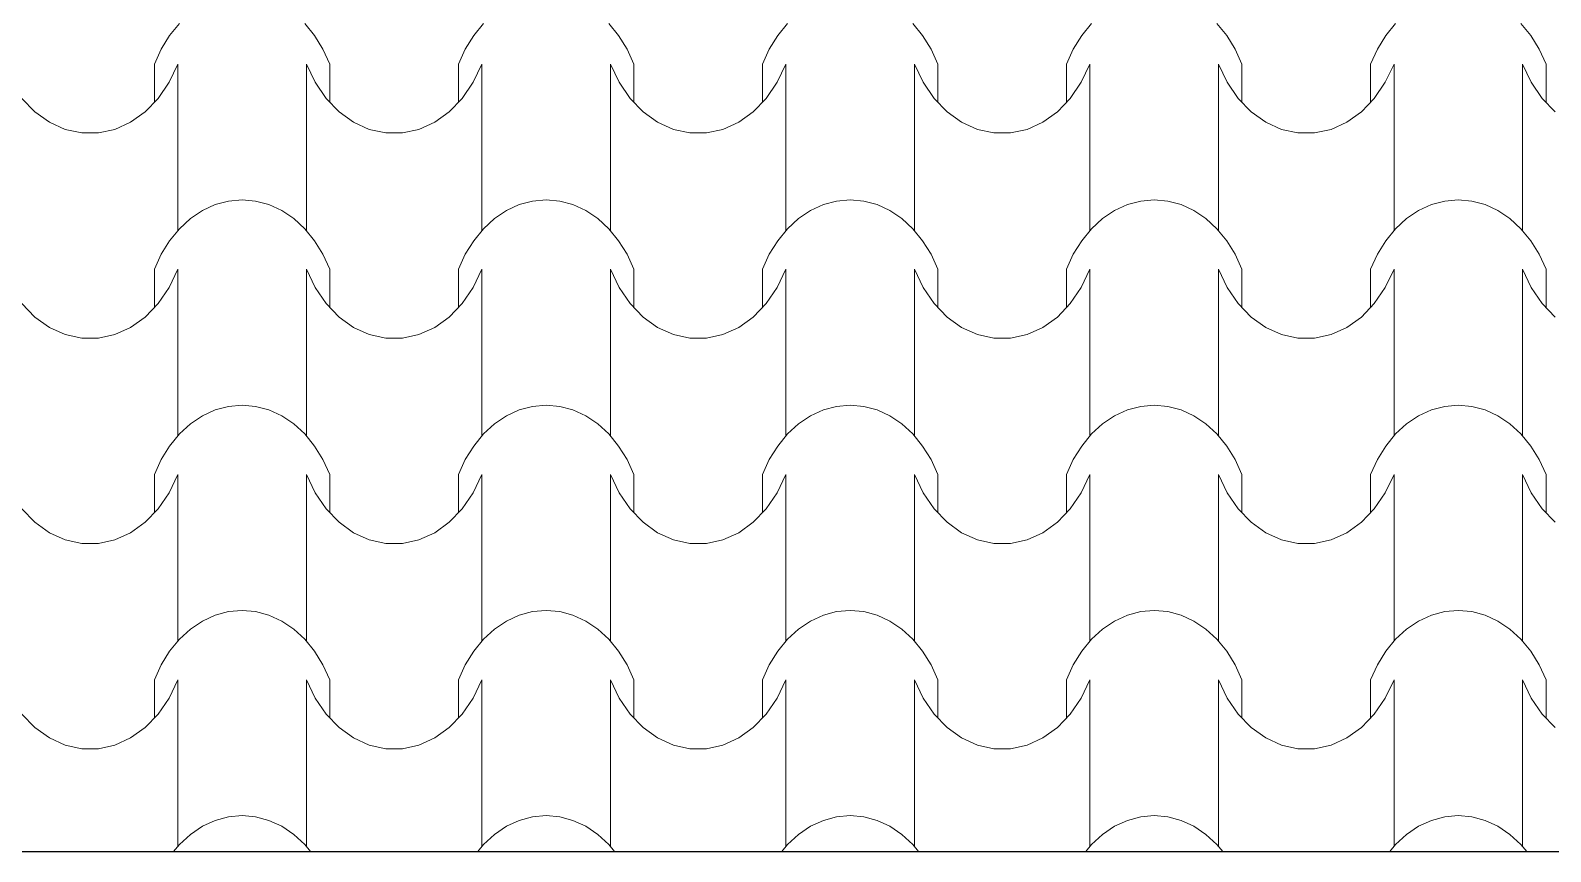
# Model space of a CAD drawing. Header units: millimetres. Extents: x 42452 to 2852333, y -419346 to 834876.
# Drawn here: x 2623484 to 2626862, y 648062 to 649887 of the extents above; entities that cross this region are included whole.
import ezdxf

# ---------------------------------------------------------------- set-up
doc = ezdxf.new("R2010")
doc.units = ezdxf.units.MM
doc.layers.add('M-2 keramitin shtrixi_Ном._пера__21_Pen_No__1', color=7, linetype='Continuous', lineweight=15)
doc.layers.add('memar', color=7, linetype='Continuous', lineweight=25)

# ---------------------------------------------------------------- blocks, each defined once
blk = doc.blocks.new('*X17')
at = {"layer": 'M-2 keramitin shtrixi_Ном._пера__21_Pen_No__1', "color": 7, "linetype": 'Continuous', "lineweight": 15}
for p, q in [((-262545.6, -1360834.4), (-262523.8, -1360807.7)), ((-262245.4, -1360807.7), (-262223.6, -1360834.4)), ((-261870, -1360834.4), (-261848.2, -1360807.7)), ((-261569.9, -1360807.7), (-261548.1, -1360834.4)), ((-261194.5, -1360834.4), (-261172.7, -1360807.7)), ((-260894.3, -1360807.7), (-260872.5, -1360834.4)), ((-260518.9, -1360834.4), (-260497.1, -1360807.7)), ((-260218.8, -1360807.7), (-260196.9, -1360834.4)), ((-259843.4, -1360834.4), (-259821.5, -1360807.7)), ((-259543.2, -1360807.7), (-259521.4, -1360834.4)), ((-262564.3, -1360864.6), (-262545.6, -1360834.4)), ((-262223.6, -1360834.4), (-262204.9, -1360864.6)), ((-261888.8, -1360864.6), (-261870, -1360834.4)), ((-261548.1, -1360834.4), (-261529.3, -1360864.6)), ((-261213.2, -1360864.6), (-261194.5, -1360834.4)), ((-260872.5, -1360834.4), (-260853.8, -1360864.6)), ((-260537.7, -1360864.6), (-260518.9, -1360834.4)), ((-260196.9, -1360834.4), (-260178.2, -1360864.6)), ((-259862.1, -1360864.6), (-259843.4, -1360834.4)), ((-259521.4, -1360834.4), (-259502.6, -1360864.6)), ((-262579.6, -1360897.8), (-262564.3, -1360864.6)), ((-262204.9, -1360864.6), (-262189.6, -1360897.8)), ((-261904.1, -1360897.8), (-261888.8, -1360864.6)), ((-261529.3, -1360864.6), (-261514, -1360897.8)), ((-261228.5, -1360897.8), (-261213.2, -1360864.6)), ((-260853.8, -1360864.6), (-260838.5, -1360897.8)), ((-260553, -1360897.8), (-260537.7, -1360864.6)), ((-260178.2, -1360864.6), (-260162.9, -1360897.8)), ((-259877.4, -1360897.8), (-259862.1, -1360864.6)), ((-259502.6, -1360864.6), (-259487.4, -1360897.8)), ((-262579.6, -1360982.9), (-262579.6, -1360897.8)), ((-262527.4, -1360897.8), (-262546.7, -1360938.3)), ((-262527.4, -1361082.9), (-262527.4, -1360897.8)), ((-262241.9, -1361082.9), (-262241.9, -1360897.8)), ((-262222.5, -1360938.3), (-262241.9, -1360897.8)), ((-262189.6, -1360982.9), (-262189.6, -1360897.8)), ((-261904.1, -1360982.9), (-261904.1, -1360897.8)), ((-261851.8, -1360897.8), (-261871.1, -1360938.3)), ((-261851.8, -1361082.9), (-261851.8, -1360897.8)), ((-261566.3, -1361082.9), (-261566.3, -1360897.8)), ((-261547, -1360938.3), (-261566.3, -1360897.8)), ((-261514, -1360982.9), (-261514, -1360897.8)), ((-261228.5, -1360982.9), (-261228.5, -1360897.8)), ((-261176.3, -1360897.8), (-261195.6, -1360938.3)), ((-261176.3, -1361082.9), (-261176.3, -1360897.8)), ((-260890.7, -1361082.9), (-260890.7, -1360897.8)), ((-260871.4, -1360938.3), (-260890.7, -1360897.8)), ((-260838.5, -1360982.9), (-260838.5, -1360897.8)), ((-260553, -1360982.9), (-260553, -1360897.8)), ((-260500.7, -1360897.8), (-260520, -1360938.3)), ((-260500.7, -1361082.9), (-260500.7, -1360897.8)), ((-260215.2, -1361082.9), (-260215.2, -1360897.8)), ((-260195.9, -1360938.3), (-260215.2, -1360897.8)), ((-260162.9, -1360982.9), (-260162.9, -1360897.8)), ((-259877.4, -1360982.9), (-259877.4, -1360897.8)), ((-259825.1, -1360897.8), (-259844.5, -1360938.3)), ((-259825.1, -1361082.9), (-259825.1, -1360897.8)), ((-259539.6, -1361082.9), (-259539.6, -1360897.8)), ((-259520.3, -1360938.3), (-259539.6, -1360897.8)), ((-259487.4, -1360982.9), (-259487.4, -1360897.8)), ((-262546.7, -1360938.3), (-262571.1, -1360974.1)), ((-262198.1, -1360974.1), (-262222.5, -1360938.3)), ((-261871.1, -1360938.3), (-261895.6, -1360974.1)), ((-261522.6, -1360974.1), (-261547, -1360938.3)), ((-261195.6, -1360938.3), (-261220, -1360974.1)), ((-260847, -1360974.1), (-260871.4, -1360938.3)), ((-260520, -1360938.3), (-260544.4, -1360974.1)), ((-260171.4, -1360974.1), (-260195.9, -1360938.3)), ((-259844.5, -1360938.3), (-259868.9, -1360974.1)), ((-259495.9, -1360974.1), (-259520.3, -1360938.3)), ((-262844.9, -1361004), (-262873.7, -1360974.1)), ((-262571.1, -1360974.1), (-262599.9, -1361004)), ((-262169.3, -1361004), (-262198.1, -1360974.1)), ((-261895.6, -1360974.1), (-261924.4, -1361004)), ((-261493.7, -1361004), (-261522.6, -1360974.1)), ((-261220, -1360974.1), (-261248.8, -1361004)), ((-260818.2, -1361004), (-260847, -1360974.1)), ((-260544.4, -1360974.1), (-260573.2, -1361004)), ((-260142.6, -1361004), (-260171.4, -1360974.1)), ((-259868.9, -1360974.1), (-259897.7, -1361004)), ((-259467.1, -1361004), (-259495.9, -1360974.1)), ((-262812.5, -1361027.2), (-262844.9, -1361004)), ((-262599.9, -1361004), (-262632.3, -1361027.2)), ((-262136.9, -1361027.2), (-262169.3, -1361004)), ((-261924.4, -1361004), (-261956.7, -1361027.2)), ((-261461.4, -1361027.2), (-261493.7, -1361004)), ((-261248.8, -1361004), (-261281.2, -1361027.2)), ((-260785.8, -1361027.2), (-260818.2, -1361004)), ((-260573.2, -1361004), (-260605.6, -1361027.2)), ((-260110.3, -1361027.2), (-260142.6, -1361004)), ((-259897.7, -1361004), (-259930, -1361027.2)), ((-262777.5, -1361043.1), (-262812.5, -1361027.2)), ((-262741, -1361051.1), (-262777.5, -1361043.1)), ((-262667.3, -1361043.1), (-262703.8, -1361051.1)), ((-262632.3, -1361027.2), (-262667.3, -1361043.1)), ((-262102, -1361043.1), (-262136.9, -1361027.2)), ((-262065.4, -1361051.1), (-262102, -1361043.1)), ((-261991.7, -1361043.1), (-262028.3, -1361051.1)), ((-261956.7, -1361027.2), (-261991.7, -1361043.1)), ((-261426.4, -1361043.1), (-261461.4, -1361027.2)), ((-261389.8, -1361051.1), (-261426.4, -1361043.1)), ((-261316.1, -1361043.1), (-261352.7, -1361051.1)), ((-261281.2, -1361027.2), (-261316.1, -1361043.1)), ((-260750.8, -1361043.1), (-260785.8, -1361027.2)), ((-260714.3, -1361051.1), (-260750.8, -1361043.1)), ((-260640.6, -1361043.1), (-260677.2, -1361051.1)), ((-260605.6, -1361027.2), (-260640.6, -1361043.1)), ((-260075.3, -1361043.1), (-260110.3, -1361027.2)), ((-260038.7, -1361051.1), (-260075.3, -1361043.1)), ((-259965, -1361043.1), (-260001.6, -1361051.1)), ((-259930, -1361027.2), (-259965, -1361043.1)), ((-262722.4, -1361051.1), (-262741, -1361051.1)), ((-262703.8, -1361051.1), (-262722.4, -1361051.1)), ((-262527.4, -1361268), (-262527.4, -1361082.9)), ((-262241.9, -1361268), (-262241.9, -1361082.9)), ((-262046.8, -1361051.1), (-262065.4, -1361051.1)), ((-262028.3, -1361051.1), (-262046.8, -1361051.1)), ((-261851.8, -1361268), (-261851.8, -1361082.9)), ((-261566.3, -1361268), (-261566.3, -1361082.9)), ((-261371.3, -1361051.1), (-261389.8, -1361051.1)), ((-261352.7, -1361051.1), (-261371.3, -1361051.1)), ((-261176.3, -1361268), (-261176.3, -1361082.9)), ((-260890.7, -1361268), (-260890.7, -1361082.9)), ((-260695.7, -1361051.1), (-260714.3, -1361051.1)), ((-260677.2, -1361051.1), (-260695.7, -1361051.1)), ((-260500.7, -1361268), (-260500.7, -1361082.9)), ((-260215.2, -1361268), (-260215.2, -1361082.9)), ((-260020.2, -1361051.1), (-260038.7, -1361051.1)), ((-260001.6, -1361051.1), (-260020.2, -1361051.1)), ((-259825.1, -1361268), (-259825.1, -1361082.9)), ((-259539.6, -1361268), (-259539.6, -1361082.9)), ((-262472.6, -1361223.6), (-262444.2, -1361210.5)), ((-262444.2, -1361210.5), (-262414.7, -1361202.5)), ((-262414.7, -1361202.5), (-262384.6, -1361199.9)), ((-262384.6, -1361199.9), (-262354.5, -1361202.5)), ((-262354.5, -1361202.5), (-262325, -1361210.5)), ((-262325, -1361210.5), (-262296.6, -1361223.6)), ((-261797, -1361223.6), (-261768.7, -1361210.5)), ((-261768.7, -1361210.5), (-261739.1, -1361202.5)), ((-261739.1, -1361202.5), (-261709.1, -1361199.9)), ((-261709.1, -1361199.9), (-261679, -1361202.5)), ((-261679, -1361202.5), (-261649.4, -1361210.5)), ((-261649.4, -1361210.5), (-261621.1, -1361223.6)), ((-261121.5, -1361223.6), (-261093.1, -1361210.5)), ((-261093.1, -1361210.5), (-261063.6, -1361202.5)), ((-261063.6, -1361202.5), (-261033.5, -1361199.9)), ((-261033.5, -1361199.9), (-261003.4, -1361202.5)), ((-261003.4, -1361202.5), (-260973.9, -1361210.5)), ((-260973.9, -1361210.5), (-260945.5, -1361223.6)), ((-260445.9, -1361223.6), (-260417.5, -1361210.5)), ((-260417.5, -1361210.5), (-260388, -1361202.5)), ((-260388, -1361202.5), (-260357.9, -1361199.9)), ((-260357.9, -1361199.9), (-260327.8, -1361202.5)), ((-260327.8, -1361202.5), (-260298.3, -1361210.5)), ((-260298.3, -1361210.5), (-260269.9, -1361223.6)), ((-259770.4, -1361223.6), (-259742, -1361210.5)), ((-259742, -1361210.5), (-259712.5, -1361202.5)), ((-259712.5, -1361202.5), (-259682.4, -1361199.9)), ((-259682.4, -1361199.9), (-259652.3, -1361202.5)), ((-259652.3, -1361202.5), (-259622.8, -1361210.5)), ((-259622.8, -1361210.5), (-259594.4, -1361223.6)), ((-262523.8, -1361264.1), (-262499.3, -1361241.6)), ((-262499.3, -1361241.6), (-262472.6, -1361223.6)), ((-262296.6, -1361223.6), (-262269.9, -1361241.6)), ((-262269.9, -1361241.6), (-262245.4, -1361264.1)), ((-261848.2, -1361264.1), (-261823.7, -1361241.6)), ((-261823.7, -1361241.6), (-261797, -1361223.6)), ((-261621.1, -1361223.6), (-261594.4, -1361241.6)), ((-261594.4, -1361241.6), (-261569.9, -1361264.1)), ((-261172.7, -1361264.1), (-261148.2, -1361241.6)), ((-261148.2, -1361241.6), (-261121.5, -1361223.6)), ((-260945.5, -1361223.6), (-260918.8, -1361241.6)), ((-260918.8, -1361241.6), (-260894.3, -1361264.1)), ((-260497.1, -1361264.1), (-260472.6, -1361241.6)), ((-260472.6, -1361241.6), (-260445.9, -1361223.6)), ((-260269.9, -1361223.6), (-260243.3, -1361241.6)), ((-260243.3, -1361241.6), (-260218.8, -1361264.1)), ((-259821.5, -1361264.1), (-259797.1, -1361241.6)), ((-259797.1, -1361241.6), (-259770.4, -1361223.6)), ((-259594.4, -1361223.6), (-259567.7, -1361241.6)), ((-259567.7, -1361241.6), (-259543.2, -1361264.1)), ((-262545.6, -1361290.7), (-262523.8, -1361264.1)), ((-262245.4, -1361264.1), (-262223.6, -1361290.7)), ((-261870, -1361290.7), (-261848.2, -1361264.1)), ((-261569.9, -1361264.1), (-261548.1, -1361290.7)), ((-261194.5, -1361290.7), (-261172.7, -1361264.1)), ((-260894.3, -1361264.1), (-260872.5, -1361290.7)), ((-260518.9, -1361290.7), (-260497.1, -1361264.1)), ((-260218.8, -1361264.1), (-260196.9, -1361290.7)), ((-259843.4, -1361290.7), (-259821.5, -1361264.1)), ((-259543.2, -1361264.1), (-259521.4, -1361290.7)), ((-262564.3, -1361320.9), (-262545.6, -1361290.7)), ((-262223.6, -1361290.7), (-262204.9, -1361320.9)), ((-261888.8, -1361320.9), (-261870, -1361290.7)), ((-261548.1, -1361290.7), (-261529.3, -1361320.9)), ((-261213.2, -1361320.9), (-261194.5, -1361290.7)), ((-260872.5, -1361290.7), (-260853.8, -1361320.9)), ((-260537.7, -1361320.9), (-260518.9, -1361290.7)), ((-260196.9, -1361290.7), (-260178.2, -1361320.9)), ((-259862.1, -1361320.9), (-259843.4, -1361290.7)), ((-259521.4, -1361290.7), (-259502.6, -1361320.9)), ((-262579.6, -1361354.2), (-262564.3, -1361320.9)), ((-262204.9, -1361320.9), (-262189.6, -1361354.2)), ((-261904.1, -1361354.2), (-261888.8, -1361320.9)), ((-261529.3, -1361320.9), (-261514, -1361354.2)), ((-261228.5, -1361354.2), (-261213.2, -1361320.9)), ((-260853.8, -1361320.9), (-260838.5, -1361354.2)), ((-260553, -1361354.2), (-260537.7, -1361320.9)), ((-260178.2, -1361320.9), (-260162.9, -1361354.2)), ((-259877.4, -1361354.2), (-259862.1, -1361320.9)), ((-259502.6, -1361320.9), (-259487.4, -1361354.2)), ((-262579.6, -1361439.3), (-262579.6, -1361354.2)), ((-262527.4, -1361354.2), (-262546.7, -1361394.7)), ((-262527.4, -1361539.3), (-262527.4, -1361354.2)), ((-262241.9, -1361539.3), (-262241.9, -1361354.2)), ((-262222.5, -1361394.7), (-262241.9, -1361354.2)), ((-262189.6, -1361439.3), (-262189.6, -1361354.2)), ((-261904.1, -1361439.3), (-261904.1, -1361354.2)), ((-261851.8, -1361354.2), (-261871.1, -1361394.7)), ((-261851.8, -1361539.3), (-261851.8, -1361354.2)), ((-261566.3, -1361539.3), (-261566.3, -1361354.2)), ((-261547, -1361394.7), (-261566.3, -1361354.2)), ((-261514, -1361439.3), (-261514, -1361354.2)), ((-261228.5, -1361439.3), (-261228.5, -1361354.2)), ((-261176.3, -1361354.2), (-261195.6, -1361394.7)), ((-261176.3, -1361539.3), (-261176.3, -1361354.2)), ((-260890.7, -1361539.3), (-260890.7, -1361354.2)), ((-260871.4, -1361394.7), (-260890.7, -1361354.2)), ((-260838.5, -1361439.3), (-260838.5, -1361354.2)), ((-260553, -1361439.3), (-260553, -1361354.2)), ((-260500.7, -1361354.2), (-260520, -1361394.7)), ((-260500.7, -1361539.3), (-260500.7, -1361354.2)), ((-260215.2, -1361539.3), (-260215.2, -1361354.2)), ((-260195.9, -1361394.7), (-260215.2, -1361354.2)), ((-260162.9, -1361439.3), (-260162.9, -1361354.2)), ((-259877.4, -1361439.3), (-259877.4, -1361354.2)), ((-259825.1, -1361354.2), (-259844.5, -1361394.7)), ((-259825.1, -1361539.3), (-259825.1, -1361354.2)), ((-259539.6, -1361539.3), (-259539.6, -1361354.2)), ((-259520.3, -1361394.7), (-259539.6, -1361354.2)), ((-259487.4, -1361439.3), (-259487.4, -1361354.2)), ((-262546.7, -1361394.7), (-262571.1, -1361430.4)), ((-262198.1, -1361430.4), (-262222.5, -1361394.7)), ((-261871.1, -1361394.7), (-261895.6, -1361430.4)), ((-261522.6, -1361430.4), (-261547, -1361394.7)), ((-261195.6, -1361394.7), (-261220, -1361430.4)), ((-260847, -1361430.4), (-260871.4, -1361394.7)), ((-260520, -1361394.7), (-260544.4, -1361430.4)), ((-260171.4, -1361430.4), (-260195.9, -1361394.7)), ((-259844.5, -1361394.7), (-259868.9, -1361430.4)), ((-259495.9, -1361430.4), (-259520.3, -1361394.7)), ((-262844.9, -1361460.3), (-262873.7, -1361430.4)), ((-262571.1, -1361430.4), (-262599.9, -1361460.3)), ((-262169.3, -1361460.3), (-262198.1, -1361430.4)), ((-261895.6, -1361430.4), (-261924.4, -1361460.3)), ((-261493.7, -1361460.3), (-261522.6, -1361430.4)), ((-261220, -1361430.4), (-261248.8, -1361460.3)), ((-260818.2, -1361460.3), (-260847, -1361430.4)), ((-260544.4, -1361430.4), (-260573.2, -1361460.3)), ((-260142.6, -1361460.3), (-260171.4, -1361430.4)), ((-259868.9, -1361430.4), (-259897.7, -1361460.3)), ((-259467.1, -1361460.3), (-259495.9, -1361430.4)), ((-262812.5, -1361483.6), (-262844.9, -1361460.3)), ((-262777.5, -1361499.4), (-262812.5, -1361483.6)), ((-262632.3, -1361483.6), (-262667.3, -1361499.4)), ((-262599.9, -1361460.3), (-262632.3, -1361483.6)), ((-262136.9, -1361483.6), (-262169.3, -1361460.3)), ((-262102, -1361499.4), (-262136.9, -1361483.6)), ((-261956.7, -1361483.6), (-261991.7, -1361499.4)), ((-261924.4, -1361460.3), (-261956.7, -1361483.6)), ((-261461.4, -1361483.6), (-261493.7, -1361460.3)), ((-261426.4, -1361499.4), (-261461.4, -1361483.6)), ((-261281.2, -1361483.6), (-261316.1, -1361499.4)), ((-261248.8, -1361460.3), (-261281.2, -1361483.6)), ((-260785.8, -1361483.6), (-260818.2, -1361460.3)), ((-260750.8, -1361499.4), (-260785.8, -1361483.6)), ((-260605.6, -1361483.6), (-260640.6, -1361499.4)), ((-260573.2, -1361460.3), (-260605.6, -1361483.6)), ((-260110.3, -1361483.6), (-260142.6, -1361460.3)), ((-260075.3, -1361499.4), (-260110.3, -1361483.6)), ((-259930, -1361483.6), (-259965, -1361499.4)), ((-259897.7, -1361460.3), (-259930, -1361483.6)), ((-262741, -1361507.5), (-262777.5, -1361499.4)), ((-262722.4, -1361507.5), (-262741, -1361507.5)), ((-262703.8, -1361507.5), (-262722.4, -1361507.5)), ((-262667.3, -1361499.4), (-262703.8, -1361507.5)), ((-262065.4, -1361507.5), (-262102, -1361499.4)), ((-262046.8, -1361507.5), (-262065.4, -1361507.5)), ((-262028.3, -1361507.5), (-262046.8, -1361507.5)), ((-261991.7, -1361499.4), (-262028.3, -1361507.5)), ((-261389.8, -1361507.5), (-261426.4, -1361499.4)), ((-261371.3, -1361507.5), (-261389.8, -1361507.5)), ((-261352.7, -1361507.5), (-261371.3, -1361507.5)), ((-261316.1, -1361499.4), (-261352.7, -1361507.5)), ((-260714.3, -1361507.5), (-260750.8, -1361499.4)), ((-260695.7, -1361507.5), (-260714.3, -1361507.5)), ((-260677.2, -1361507.5), (-260695.7, -1361507.5)), ((-260640.6, -1361499.4), (-260677.2, -1361507.5)), ((-260038.7, -1361507.5), (-260075.3, -1361499.4)), ((-260020.2, -1361507.5), (-260038.7, -1361507.5)), ((-260001.6, -1361507.5), (-260020.2, -1361507.5)), ((-259965, -1361499.4), (-260001.6, -1361507.5)), ((-262527.4, -1361724.3), (-262527.4, -1361539.3)), ((-262241.9, -1361724.3), (-262241.9, -1361539.3)), ((-261851.8, -1361724.3), (-261851.8, -1361539.3)), ((-261566.3, -1361724.3), (-261566.3, -1361539.3)), ((-261176.3, -1361724.3), (-261176.3, -1361539.3)), ((-260890.7, -1361724.3), (-260890.7, -1361539.3)), ((-260500.7, -1361724.3), (-260500.7, -1361539.3)), ((-260215.2, -1361724.3), (-260215.2, -1361539.3)), ((-259825.1, -1361724.3), (-259825.1, -1361539.3)), ((-259539.6, -1361724.3), (-259539.6, -1361539.3)), ((-262414.7, -1361658.9), (-262384.6, -1361656.2)), ((-262384.6, -1361656.2), (-262354.5, -1361658.9)), ((-261739.1, -1361658.9), (-261709.1, -1361656.2)), ((-261709.1, -1361656.2), (-261679, -1361658.9)), ((-261063.6, -1361658.9), (-261033.5, -1361656.2)), ((-261033.5, -1361656.2), (-261003.4, -1361658.9)), ((-260388, -1361658.9), (-260357.9, -1361656.2)), ((-260357.9, -1361656.2), (-260327.8, -1361658.9)), ((-259712.5, -1361658.9), (-259682.4, -1361656.2)), ((-259682.4, -1361656.2), (-259652.3, -1361658.9)), ((-262499.3, -1361697.9), (-262472.6, -1361679.9)), ((-262472.6, -1361679.9), (-262444.2, -1361666.8)), ((-262444.2, -1361666.8), (-262414.7, -1361658.9)), ((-262354.5, -1361658.9), (-262325, -1361666.8)), ((-262325, -1361666.8), (-262296.6, -1361679.9)), ((-262296.6, -1361679.9), (-262269.9, -1361697.9)), ((-261823.7, -1361697.9), (-261797, -1361679.9)), ((-261797, -1361679.9), (-261768.7, -1361666.8)), ((-261768.7, -1361666.8), (-261739.1, -1361658.9)), ((-261679, -1361658.9), (-261649.4, -1361666.8)), ((-261649.4, -1361666.8), (-261621.1, -1361679.9)), ((-261621.1, -1361679.9), (-261594.4, -1361697.9)), ((-261148.2, -1361697.9), (-261121.5, -1361679.9)), ((-261121.5, -1361679.9), (-261093.1, -1361666.8)), ((-261093.1, -1361666.8), (-261063.6, -1361658.9)), ((-261003.4, -1361658.9), (-260973.9, -1361666.8)), ((-260973.9, -1361666.8), (-260945.5, -1361679.9)), ((-260945.5, -1361679.9), (-260918.8, -1361697.9)), ((-260472.6, -1361697.9), (-260445.9, -1361679.9)), ((-260445.9, -1361679.9), (-260417.5, -1361666.8)), ((-260417.5, -1361666.8), (-260388, -1361658.9)), ((-260327.8, -1361658.9), (-260298.3, -1361666.8)), ((-260298.3, -1361666.8), (-260269.9, -1361679.9)), ((-260269.9, -1361679.9), (-260243.3, -1361697.9)), ((-259797.1, -1361697.9), (-259770.4, -1361679.9)), ((-259770.4, -1361679.9), (-259742, -1361666.8)), ((-259742, -1361666.8), (-259712.5, -1361658.9)), ((-259652.3, -1361658.9), (-259622.8, -1361666.8)), ((-259622.8, -1361666.8), (-259594.4, -1361679.9)), ((-259594.4, -1361679.9), (-259567.7, -1361697.9)), ((-262545.6, -1361747.1), (-262523.8, -1361720.4)), ((-262523.8, -1361720.4), (-262499.3, -1361697.9)), ((-262269.9, -1361697.9), (-262245.4, -1361720.4)), ((-262245.4, -1361720.4), (-262223.6, -1361747.1)), ((-261870, -1361747.1), (-261848.2, -1361720.4)), ((-261848.2, -1361720.4), (-261823.7, -1361697.9)), ((-261594.4, -1361697.9), (-261569.9, -1361720.4)), ((-261569.9, -1361720.4), (-261548.1, -1361747.1)), ((-261194.5, -1361747.1), (-261172.7, -1361720.4)), ((-261172.7, -1361720.4), (-261148.2, -1361697.9)), ((-260918.8, -1361697.9), (-260894.3, -1361720.4)), ((-260894.3, -1361720.4), (-260872.5, -1361747.1)), ((-260518.9, -1361747.1), (-260497.1, -1361720.4)), ((-260497.1, -1361720.4), (-260472.6, -1361697.9)), ((-260243.3, -1361697.9), (-260218.8, -1361720.4)), ((-260218.8, -1361720.4), (-260196.9, -1361747.1)), ((-259843.4, -1361747.1), (-259821.5, -1361720.4)), ((-259821.5, -1361720.4), (-259797.1, -1361697.9)), ((-259567.7, -1361697.9), (-259543.2, -1361720.4)), ((-259543.2, -1361720.4), (-259521.4, -1361747.1)), ((-262564.3, -1361777.3), (-262545.6, -1361747.1)), ((-262223.6, -1361747.1), (-262204.9, -1361777.3)), ((-261888.8, -1361777.3), (-261870, -1361747.1)), ((-261548.1, -1361747.1), (-261529.3, -1361777.3)), ((-261213.2, -1361777.3), (-261194.5, -1361747.1)), ((-260872.5, -1361747.1), (-260853.8, -1361777.3)), ((-260537.7, -1361777.3), (-260518.9, -1361747.1)), ((-260196.9, -1361747.1), (-260178.2, -1361777.3)), ((-259862.1, -1361777.3), (-259843.4, -1361747.1)), ((-259521.4, -1361747.1), (-259502.6, -1361777.3)), ((-262579.6, -1361810.5), (-262564.3, -1361777.3)), ((-262204.9, -1361777.3), (-262189.6, -1361810.5)), ((-261904.1, -1361810.5), (-261888.8, -1361777.3)), ((-261529.3, -1361777.3), (-261514, -1361810.5)), ((-261228.5, -1361810.5), (-261213.2, -1361777.3)), ((-260853.8, -1361777.3), (-260838.5, -1361810.5)), ((-260553, -1361810.5), (-260537.7, -1361777.3)), ((-260178.2, -1361777.3), (-260162.9, -1361810.5)), ((-259877.4, -1361810.5), (-259862.1, -1361777.3)), ((-259502.6, -1361777.3), (-259487.4, -1361810.5)), ((-262579.6, -1361895.6), (-262579.6, -1361810.5)), ((-262527.4, -1361810.5), (-262546.7, -1361851)), ((-262527.4, -1361995.6), (-262527.4, -1361810.5)), ((-262241.9, -1361995.6), (-262241.9, -1361810.5)), ((-262222.5, -1361851), (-262241.9, -1361810.5)), ((-262189.6, -1361895.6), (-262189.6, -1361810.5)), ((-261904.1, -1361895.6), (-261904.1, -1361810.5)), ((-261851.8, -1361810.5), (-261871.1, -1361851)), ((-261851.8, -1361995.6), (-261851.8, -1361810.5)), ((-261566.3, -1361995.6), (-261566.3, -1361810.5)), ((-261547, -1361851), (-261566.3, -1361810.5)), ((-261514, -1361895.6), (-261514, -1361810.5)), ((-261228.5, -1361895.6), (-261228.5, -1361810.5)), ((-261176.3, -1361810.5), (-261195.6, -1361851)), ((-261176.3, -1361995.6), (-261176.3, -1361810.5)), ((-260890.7, -1361995.6), (-260890.7, -1361810.5)), ((-260871.4, -1361851), (-260890.7, -1361810.5)), ((-260838.5, -1361895.6), (-260838.5, -1361810.5)), ((-260553, -1361895.6), (-260553, -1361810.5)), ((-260500.7, -1361810.5), (-260520, -1361851)), ((-260500.7, -1361995.6), (-260500.7, -1361810.5)), ((-260215.2, -1361995.6), (-260215.2, -1361810.5)), ((-260195.9, -1361851), (-260215.2, -1361810.5)), ((-260162.9, -1361895.6), (-260162.9, -1361810.5)), ((-259877.4, -1361895.6), (-259877.4, -1361810.5)), ((-259825.1, -1361810.5), (-259844.5, -1361851)), ((-259825.1, -1361995.6), (-259825.1, -1361810.5)), ((-259539.6, -1361995.6), (-259539.6, -1361810.5)), ((-259520.3, -1361851), (-259539.6, -1361810.5)), ((-259487.4, -1361895.6), (-259487.4, -1361810.5)), ((-262546.7, -1361851), (-262571.1, -1361886.8)), ((-262198.1, -1361886.8), (-262222.5, -1361851)), ((-261871.1, -1361851), (-261895.6, -1361886.8)), ((-261522.6, -1361886.8), (-261547, -1361851)), ((-261195.6, -1361851), (-261220, -1361886.8)), ((-260847, -1361886.8), (-260871.4, -1361851)), ((-260520, -1361851), (-260544.4, -1361886.8)), ((-260171.4, -1361886.8), (-260195.9, -1361851)), ((-259844.5, -1361851), (-259868.9, -1361886.8)), ((-259495.9, -1361886.8), (-259520.3, -1361851)), ((-262844.9, -1361916.7), (-262873.7, -1361886.8)), ((-262571.1, -1361886.8), (-262599.9, -1361916.7)), ((-262169.3, -1361916.7), (-262198.1, -1361886.8)), ((-261895.6, -1361886.8), (-261924.4, -1361916.7)), ((-261493.7, -1361916.7), (-261522.6, -1361886.8)), ((-261220, -1361886.8), (-261248.8, -1361916.7)), ((-260818.2, -1361916.7), (-260847, -1361886.8)), ((-260544.4, -1361886.8), (-260573.2, -1361916.7)), ((-260142.6, -1361916.7), (-260171.4, -1361886.8)), ((-259868.9, -1361886.8), (-259897.7, -1361916.7)), ((-259467.1, -1361916.7), (-259495.9, -1361886.8)), ((-262812.5, -1361939.9), (-262844.9, -1361916.7)), ((-262599.9, -1361916.7), (-262632.3, -1361939.9)), ((-262136.9, -1361939.9), (-262169.3, -1361916.7)), ((-261924.4, -1361916.7), (-261956.7, -1361939.9)), ((-261461.4, -1361939.9), (-261493.7, -1361916.7)), ((-261248.8, -1361916.7), (-261281.2, -1361939.9)), ((-260785.8, -1361939.9), (-260818.2, -1361916.7)), ((-260573.2, -1361916.7), (-260605.6, -1361939.9)), ((-260110.3, -1361939.9), (-260142.6, -1361916.7)), ((-259897.7, -1361916.7), (-259930, -1361939.9)), ((-262777.5, -1361955.8), (-262812.5, -1361939.9)), ((-262741, -1361963.8), (-262777.5, -1361955.8)), ((-262667.3, -1361955.8), (-262703.8, -1361963.8)), ((-262632.3, -1361939.9), (-262667.3, -1361955.8)), ((-262102, -1361955.8), (-262136.9, -1361939.9)), ((-262065.4, -1361963.8), (-262102, -1361955.8)), ((-261991.7, -1361955.8), (-262028.3, -1361963.8)), ((-261956.7, -1361939.9), (-261991.7, -1361955.8)), ((-261426.4, -1361955.8), (-261461.4, -1361939.9)), ((-261389.8, -1361963.8), (-261426.4, -1361955.8)), ((-261316.1, -1361955.8), (-261352.7, -1361963.8)), ((-261281.2, -1361939.9), (-261316.1, -1361955.8)), ((-260750.8, -1361955.8), (-260785.8, -1361939.9)), ((-260714.3, -1361963.8), (-260750.8, -1361955.8)), ((-260640.6, -1361955.8), (-260677.2, -1361963.8)), ((-260605.6, -1361939.9), (-260640.6, -1361955.8)), ((-260075.3, -1361955.8), (-260110.3, -1361939.9)), ((-260038.7, -1361963.8), (-260075.3, -1361955.8)), ((-259965, -1361955.8), (-260001.6, -1361963.8)), ((-259930, -1361939.9), (-259965, -1361955.8)), ((-262722.4, -1361963.8), (-262741, -1361963.8)), ((-262703.8, -1361963.8), (-262722.4, -1361963.8)), ((-262046.8, -1361963.8), (-262065.4, -1361963.8)), ((-262028.3, -1361963.8), (-262046.8, -1361963.8)), ((-261371.3, -1361963.8), (-261389.8, -1361963.8)), ((-261352.7, -1361963.8), (-261371.3, -1361963.8)), ((-260695.7, -1361963.8), (-260714.3, -1361963.8)), ((-260677.2, -1361963.8), (-260695.7, -1361963.8)), ((-260020.2, -1361963.8), (-260038.7, -1361963.8)), ((-260001.6, -1361963.8), (-260020.2, -1361963.8)), ((-262527.4, -1362180.7), (-262527.4, -1361995.6)), ((-262241.9, -1362180.7), (-262241.9, -1361995.6)), ((-261851.8, -1362180.7), (-261851.8, -1361995.6)), ((-261566.3, -1362180.7), (-261566.3, -1361995.6)), ((-261176.3, -1362180.7), (-261176.3, -1361995.6)), ((-260890.7, -1362180.7), (-260890.7, -1361995.6)), ((-260500.7, -1362180.7), (-260500.7, -1361995.6)), ((-260215.2, -1362180.7), (-260215.2, -1361995.6)), ((-259825.1, -1362180.7), (-259825.1, -1361995.6)), ((-259539.6, -1362180.7), (-259539.6, -1361995.6)), ((-262472.6, -1362136.3), (-262444.2, -1362123.2)), ((-262444.2, -1362123.2), (-262414.7, -1362115.2)), ((-262414.7, -1362115.2), (-262384.6, -1362112.6)), ((-262384.6, -1362112.6), (-262354.5, -1362115.2)), ((-262354.5, -1362115.2), (-262325, -1362123.2)), ((-262325, -1362123.2), (-262296.6, -1362136.3)), ((-261797, -1362136.3), (-261768.7, -1362123.2)), ((-261768.7, -1362123.2), (-261739.1, -1362115.2)), ((-261739.1, -1362115.2), (-261709.1, -1362112.6)), ((-261709.1, -1362112.6), (-261679, -1362115.2)), ((-261679, -1362115.2), (-261649.4, -1362123.2)), ((-261649.4, -1362123.2), (-261621.1, -1362136.3)), ((-261121.5, -1362136.3), (-261093.1, -1362123.2)), ((-261093.1, -1362123.2), (-261063.6, -1362115.2)), ((-261063.6, -1362115.2), (-261033.5, -1362112.6)), ((-261033.5, -1362112.6), (-261003.4, -1362115.2)), ((-261003.4, -1362115.2), (-260973.9, -1362123.2)), ((-260973.9, -1362123.2), (-260945.5, -1362136.3)), ((-260445.9, -1362136.3), (-260417.5, -1362123.2)), ((-260417.5, -1362123.2), (-260388, -1362115.2)), ((-260388, -1362115.2), (-260357.9, -1362112.6)), ((-260357.9, -1362112.6), (-260327.8, -1362115.2)), ((-260327.8, -1362115.2), (-260298.3, -1362123.2)), ((-260298.3, -1362123.2), (-260269.9, -1362136.3)), ((-259770.4, -1362136.3), (-259742, -1362123.2)), ((-259742, -1362123.2), (-259712.5, -1362115.2)), ((-259712.5, -1362115.2), (-259682.4, -1362112.6)), ((-259682.4, -1362112.6), (-259652.3, -1362115.2)), ((-259652.3, -1362115.2), (-259622.8, -1362123.2)), ((-259622.8, -1362123.2), (-259594.4, -1362136.3)), ((-262523.8, -1362176.8), (-262499.3, -1362154.3)), ((-262499.3, -1362154.3), (-262472.6, -1362136.3)), ((-262296.6, -1362136.3), (-262269.9, -1362154.3)), ((-262269.9, -1362154.3), (-262245.4, -1362176.8)), ((-261848.2, -1362176.8), (-261823.7, -1362154.3)), ((-261823.7, -1362154.3), (-261797, -1362136.3)), ((-261621.1, -1362136.3), (-261594.4, -1362154.3)), ((-261594.4, -1362154.3), (-261569.9, -1362176.8)), ((-261172.7, -1362176.8), (-261148.2, -1362154.3)), ((-261148.2, -1362154.3), (-261121.5, -1362136.3)), ((-260945.5, -1362136.3), (-260918.8, -1362154.3)), ((-260918.8, -1362154.3), (-260894.3, -1362176.8)), ((-260497.1, -1362176.8), (-260472.6, -1362154.3)), ((-260472.6, -1362154.3), (-260445.9, -1362136.3)), ((-260269.9, -1362136.3), (-260243.3, -1362154.3)), ((-260243.3, -1362154.3), (-260218.8, -1362176.8)), ((-259821.5, -1362176.8), (-259797.1, -1362154.3)), ((-259797.1, -1362154.3), (-259770.4, -1362136.3)), ((-259594.4, -1362136.3), (-259567.7, -1362154.3)), ((-259567.7, -1362154.3), (-259543.2, -1362176.8)), ((-262545.6, -1362203.4), (-262523.8, -1362176.8)), ((-262245.4, -1362176.8), (-262223.6, -1362203.4)), ((-261870, -1362203.4), (-261848.2, -1362176.8)), ((-261569.9, -1362176.8), (-261548.1, -1362203.4)), ((-261194.5, -1362203.4), (-261172.7, -1362176.8)), ((-260894.3, -1362176.8), (-260872.5, -1362203.4)), ((-260518.9, -1362203.4), (-260497.1, -1362176.8)), ((-260218.8, -1362176.8), (-260196.9, -1362203.4)), ((-259843.4, -1362203.4), (-259821.5, -1362176.8)), ((-259543.2, -1362176.8), (-259521.4, -1362203.4)), ((-262564.3, -1362233.6), (-262545.6, -1362203.4)), ((-262223.6, -1362203.4), (-262204.9, -1362233.6)), ((-261888.8, -1362233.6), (-261870, -1362203.4)), ((-261548.1, -1362203.4), (-261529.3, -1362233.6)), ((-261213.2, -1362233.6), (-261194.5, -1362203.4)), ((-260872.5, -1362203.4), (-260853.8, -1362233.6)), ((-260537.7, -1362233.6), (-260518.9, -1362203.4)), ((-260196.9, -1362203.4), (-260178.2, -1362233.6)), ((-259862.1, -1362233.6), (-259843.4, -1362203.4)), ((-259521.4, -1362203.4), (-259502.6, -1362233.6)), ((-262579.6, -1362266.9), (-262564.3, -1362233.6)), ((-262204.9, -1362233.6), (-262189.6, -1362266.9)), ((-261904.1, -1362266.9), (-261888.8, -1362233.6)), ((-261529.3, -1362233.6), (-261514, -1362266.9)), ((-261228.5, -1362266.9), (-261213.2, -1362233.6)), ((-260853.8, -1362233.6), (-260838.5, -1362266.9)), ((-260553, -1362266.9), (-260537.7, -1362233.6)), ((-260178.2, -1362233.6), (-260162.9, -1362266.9)), ((-259877.4, -1362266.9), (-259862.1, -1362233.6)), ((-259502.6, -1362233.6), (-259487.4, -1362266.9)), ((-262579.6, -1362352), (-262579.6, -1362266.9)), ((-262527.4, -1362266.9), (-262546.7, -1362307.4)), ((-262527.4, -1362452), (-262527.4, -1362266.9)), ((-262241.9, -1362452), (-262241.9, -1362266.9)), ((-262222.5, -1362307.4), (-262241.9, -1362266.9)), ((-262189.6, -1362352), (-262189.6, -1362266.9)), ((-261904.1, -1362352), (-261904.1, -1362266.9)), ((-261851.8, -1362266.9), (-261871.1, -1362307.4)), ((-261851.8, -1362452), (-261851.8, -1362266.9)), ((-261566.3, -1362452), (-261566.3, -1362266.9)), ((-261547, -1362307.4), (-261566.3, -1362266.9)), ((-261514, -1362352), (-261514, -1362266.9)), ((-261228.5, -1362352), (-261228.5, -1362266.9)), ((-261176.3, -1362266.9), (-261195.6, -1362307.4)), ((-261176.3, -1362452), (-261176.3, -1362266.9)), ((-260890.7, -1362452), (-260890.7, -1362266.9)), ((-260871.4, -1362307.4), (-260890.7, -1362266.9)), ((-260838.5, -1362352), (-260838.5, -1362266.9)), ((-260553, -1362352), (-260553, -1362266.9)), ((-260500.7, -1362266.9), (-260520, -1362307.4)), ((-260500.7, -1362452), (-260500.7, -1362266.9)), ((-260215.2, -1362452), (-260215.2, -1362266.9)), ((-260195.9, -1362307.4), (-260215.2, -1362266.9)), ((-260162.9, -1362352), (-260162.9, -1362266.9)), ((-259877.4, -1362352), (-259877.4, -1362266.9)), ((-259825.1, -1362266.9), (-259844.5, -1362307.4)), ((-259825.1, -1362452), (-259825.1, -1362266.9)), ((-259539.6, -1362452), (-259539.6, -1362266.9)), ((-259520.3, -1362307.4), (-259539.6, -1362266.9)), ((-259487.4, -1362352), (-259487.4, -1362266.9)), ((-262546.7, -1362307.4), (-262571.1, -1362343.1)), ((-262198.1, -1362343.1), (-262222.5, -1362307.4)), ((-261871.1, -1362307.4), (-261895.6, -1362343.1)), ((-261522.6, -1362343.1), (-261547, -1362307.4)), ((-261195.6, -1362307.4), (-261220, -1362343.1)), ((-260847, -1362343.1), (-260871.4, -1362307.4)), ((-260520, -1362307.4), (-260544.4, -1362343.1)), ((-260171.4, -1362343.1), (-260195.9, -1362307.4)), ((-259844.5, -1362307.4), (-259868.9, -1362343.1)), ((-259495.9, -1362343.1), (-259520.3, -1362307.4)), ((-262844.9, -1362373), (-262873.7, -1362343.1)), ((-262571.1, -1362343.1), (-262599.9, -1362373)), ((-262169.3, -1362373), (-262198.1, -1362343.1)), ((-261895.6, -1362343.1), (-261924.4, -1362373)), ((-261493.7, -1362373), (-261522.6, -1362343.1)), ((-261220, -1362343.1), (-261248.8, -1362373)), ((-260818.2, -1362373), (-260847, -1362343.1)), ((-260544.4, -1362343.1), (-260573.2, -1362373)), ((-260142.6, -1362373), (-260171.4, -1362343.1)), ((-259868.9, -1362343.1), (-259897.7, -1362373)), ((-259467.1, -1362373), (-259495.9, -1362343.1)), ((-262812.5, -1362396.3), (-262844.9, -1362373)), ((-262777.5, -1362412.1), (-262812.5, -1362396.3)), ((-262632.3, -1362396.3), (-262667.3, -1362412.1)), ((-262599.9, -1362373), (-262632.3, -1362396.3)), ((-262136.9, -1362396.3), (-262169.3, -1362373)), ((-262102, -1362412.1), (-262136.9, -1362396.3)), ((-261956.7, -1362396.3), (-261991.7, -1362412.1)), ((-261924.4, -1362373), (-261956.7, -1362396.3)), ((-261461.4, -1362396.3), (-261493.7, -1362373)), ((-261426.4, -1362412.1), (-261461.4, -1362396.3)), ((-261281.2, -1362396.3), (-261316.1, -1362412.1)), ((-261248.8, -1362373), (-261281.2, -1362396.3)), ((-260785.8, -1362396.3), (-260818.2, -1362373)), ((-260750.8, -1362412.1), (-260785.8, -1362396.3)), ((-260605.6, -1362396.3), (-260640.6, -1362412.1)), ((-260573.2, -1362373), (-260605.6, -1362396.3)), ((-260110.3, -1362396.3), (-260142.6, -1362373)), ((-260075.3, -1362412.1), (-260110.3, -1362396.3)), ((-259930, -1362396.3), (-259965, -1362412.1)), ((-259897.7, -1362373), (-259930, -1362396.3)), ((-262741, -1362420.2), (-262777.5, -1362412.1)), ((-262722.4, -1362420.2), (-262741, -1362420.2)), ((-262703.8, -1362420.2), (-262722.4, -1362420.2)), ((-262667.3, -1362412.1), (-262703.8, -1362420.2)), ((-262065.4, -1362420.2), (-262102, -1362412.1)), ((-262046.8, -1362420.2), (-262065.4, -1362420.2)), ((-262028.3, -1362420.2), (-262046.8, -1362420.2)), ((-261991.7, -1362412.1), (-262028.3, -1362420.2)), ((-261389.8, -1362420.2), (-261426.4, -1362412.1)), ((-261371.3, -1362420.2), (-261389.8, -1362420.2)), ((-261352.7, -1362420.2), (-261371.3, -1362420.2)), ((-261316.1, -1362412.1), (-261352.7, -1362420.2)), ((-260714.3, -1362420.2), (-260750.8, -1362412.1)), ((-260695.7, -1362420.2), (-260714.3, -1362420.2)), ((-260677.2, -1362420.2), (-260695.7, -1362420.2)), ((-260640.6, -1362412.1), (-260677.2, -1362420.2)), ((-260038.7, -1362420.2), (-260075.3, -1362412.1)), ((-260020.2, -1362420.2), (-260038.7, -1362420.2)), ((-260001.6, -1362420.2), (-260020.2, -1362420.2)), ((-259965, -1362412.1), (-260001.6, -1362420.2)), ((-262527.4, -1362637), (-262527.4, -1362452)), ((-262241.9, -1362637), (-262241.9, -1362452)), ((-261851.8, -1362637), (-261851.8, -1362452)), ((-261566.3, -1362637), (-261566.3, -1362452)), ((-261176.3, -1362637), (-261176.3, -1362452)), ((-260890.7, -1362637), (-260890.7, -1362452)), ((-260500.7, -1362637), (-260500.7, -1362452)), ((-260215.2, -1362637), (-260215.2, -1362452)), ((-259825.1, -1362637), (-259825.1, -1362452)), ((-259539.6, -1362637), (-259539.6, -1362452)), ((-262414.7, -1362571.6), (-262384.6, -1362568.9)), ((-262384.6, -1362568.9), (-262354.5, -1362571.6)), ((-261739.1, -1362571.6), (-261709.1, -1362568.9)), ((-261709.1, -1362568.9), (-261679, -1362571.6)), ((-261063.6, -1362571.6), (-261033.5, -1362568.9)), ((-261033.5, -1362568.9), (-261003.4, -1362571.6)), ((-260388, -1362571.6), (-260357.9, -1362568.9)), ((-260357.9, -1362568.9), (-260327.8, -1362571.6)), ((-259712.5, -1362571.6), (-259682.4, -1362568.9)), ((-259682.4, -1362568.9), (-259652.3, -1362571.6)), ((-262499.3, -1362610.6), (-262472.6, -1362592.6)), ((-262472.6, -1362592.6), (-262444.2, -1362579.5)), ((-262444.2, -1362579.5), (-262414.7, -1362571.6)), ((-262354.5, -1362571.6), (-262325, -1362579.5)), ((-262325, -1362579.5), (-262296.6, -1362592.6)), ((-262296.6, -1362592.6), (-262269.9, -1362610.6)), ((-261823.7, -1362610.6), (-261797, -1362592.6)), ((-261797, -1362592.6), (-261768.7, -1362579.5)), ((-261768.7, -1362579.5), (-261739.1, -1362571.6)), ((-261679, -1362571.6), (-261649.4, -1362579.5)), ((-261649.4, -1362579.5), (-261621.1, -1362592.6)), ((-261621.1, -1362592.6), (-261594.4, -1362610.6)), ((-261148.2, -1362610.6), (-261121.5, -1362592.6)), ((-261121.5, -1362592.6), (-261093.1, -1362579.5)), ((-261093.1, -1362579.5), (-261063.6, -1362571.6)), ((-261003.4, -1362571.6), (-260973.9, -1362579.5)), ((-260973.9, -1362579.5), (-260945.5, -1362592.6)), ((-260945.5, -1362592.6), (-260918.8, -1362610.6)), ((-260472.6, -1362610.6), (-260445.9, -1362592.6)), ((-260445.9, -1362592.6), (-260417.5, -1362579.5)), ((-260417.5, -1362579.5), (-260388, -1362571.6)), ((-260327.8, -1362571.6), (-260298.3, -1362579.5)), ((-260298.3, -1362579.5), (-260269.9, -1362592.6)), ((-260269.9, -1362592.6), (-260243.3, -1362610.6)), ((-259797.1, -1362610.6), (-259770.4, -1362592.6)), ((-259770.4, -1362592.6), (-259742, -1362579.5)), ((-259742, -1362579.5), (-259712.5, -1362571.6)), ((-259652.3, -1362571.6), (-259622.8, -1362579.5)), ((-259622.8, -1362579.5), (-259594.4, -1362592.6)), ((-259594.4, -1362592.6), (-259567.7, -1362610.6)), ((-262536.7, -1362648.9), (-262523.8, -1362633.1)), ((-262523.8, -1362633.1), (-262499.3, -1362610.6)), ((-262269.9, -1362610.6), (-262245.4, -1362633.1)), ((-262245.4, -1362633.1), (-262232.5, -1362648.9)), ((-261861.2, -1362648.9), (-261848.2, -1362633.1)), ((-261848.2, -1362633.1), (-261823.7, -1362610.6)), ((-261594.4, -1362610.6), (-261569.9, -1362633.1)), ((-261569.9, -1362633.1), (-261556.9, -1362648.9)), ((-261185.6, -1362648.9), (-261172.7, -1362633.1)), ((-261172.7, -1362633.1), (-261148.2, -1362610.6)), ((-260918.8, -1362610.6), (-260894.3, -1362633.1)), ((-260894.3, -1362633.1), (-260881.4, -1362648.9)), ((-260510.1, -1362648.9), (-260497.1, -1362633.1)), ((-260497.1, -1362633.1), (-260472.6, -1362610.6)), ((-260243.3, -1362610.6), (-260218.8, -1362633.1)), ((-260218.8, -1362633.1), (-260205.8, -1362648.9)), ((-259834.5, -1362648.9), (-259821.5, -1362633.1)), ((-259821.5, -1362633.1), (-259797.1, -1362610.6)), ((-259567.7, -1362610.6), (-259543.2, -1362633.1)), ((-259543.2, -1362633.1), (-259530.2, -1362648.9))]:
    blk.add_line(p, q, dxfattribs=at)
blk = doc.blocks.new('Fill_2')
at = {"layer": 'M-2 keramitin shtrixi_Ном._пера__21_Pen_No__1', "color": 7, "linetype": 'Continuous', "lineweight": 15}
blk.add_blockref('*X17', (0, 0), dxfattribs=at)

msp = doc.modelspace()

# ---------------------------------------------------------------- linework, layer by layer
at = {"layer": 'memar', "color": 0, "lineweight": 25}
msp.add_lwpolyline([(2619426.13986, 648061.54702), (2643025.59247, 648061.54702)], dxfattribs=at)

# ---------------------------------------------------------------- block references
at = {"layer": 'memar', "color": 7, "linetype": 'Continuous', "lineweight": 25}
msp.add_blockref('Fill_2', (2886339.40236, 2010710.49399), dxfattribs=at)

doc.saveas('drawing.dxf')
